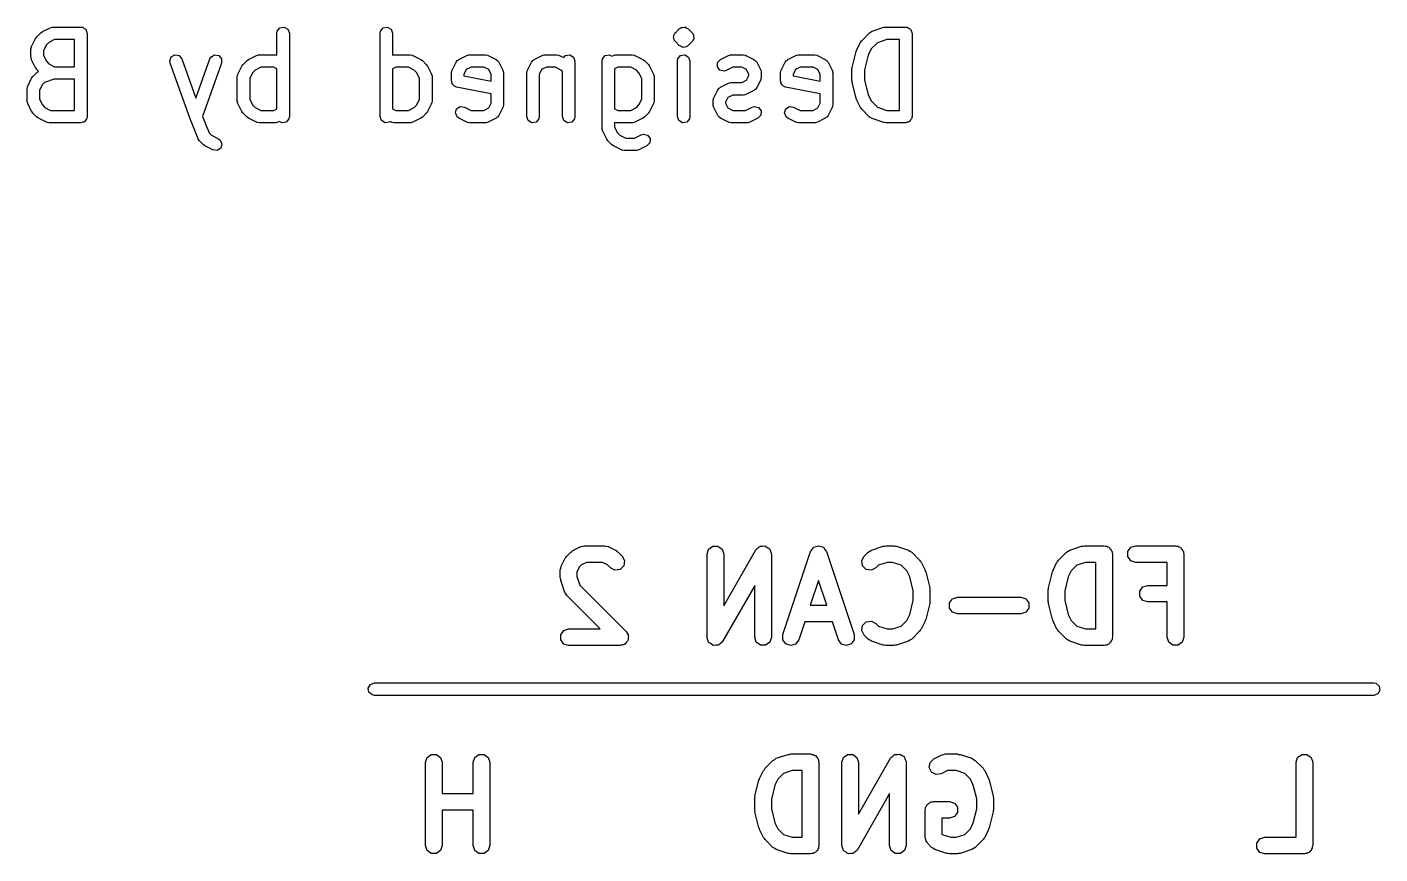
# Model space of a CAD drawing. Extents: x 101 to 188.5, y -136.8 to -56.
# Drawn here: x 145.83 to 162.07, y -135.23 to -125.3 of the extents above; entities that cross this region are included whole.
import ezdxf

# ---------------------------------------------------------------- set-up
doc = ezdxf.new("R2010")
doc.units = 0
doc.layers.add('BLACK', color=7, linetype='CONTINUOUS')

msp = doc.modelspace()

# ---------------------------------------------------------------- linework, layer by layer
at = {"layer": 'BLACK', "linetype": 'CONTINUOUS'}
for p, q in [((145.947, -125.42), (145.995, -125.372)), ((145.995, -125.372), (146.013, -125.359)), ((146.013, -125.359), (146.014, -125.358)), ((146.014, -125.358), (146.109, -125.311)), ((146.109, -125.311), (146.134, -125.303)), ((146.134, -125.303), (146.139, -125.304)), ((146.139, -125.304), (146.143, -125.303)), ((146.143, -125.303), (146.476, -125.303)), ((146.476, -125.303), (146.486, -125.304)), ((146.486, -125.304), (146.489, -125.304)), ((146.489, -125.304), (146.492, -125.305)), ((146.492, -125.305), (146.502, -125.307)), ((146.502, -125.307), (146.517, -125.32)), ((146.517, -125.32), (146.534, -125.329)), ((146.534, -125.329), (146.536, -125.336)), ((146.536, -125.336), (146.541, -125.34)), ((146.541, -125.34), (146.545, -125.359)), ((146.545, -125.359), (146.551, -125.378)), ((146.551, -125.378), (146.551, -126.378)), ((148.83, -125.378), (148.834, -125.352)), ((148.83, -125.64), (148.83, -125.378)), ((148.834, -125.352), (148.867, -125.313)), ((148.867, -125.313), (148.918, -125.304)), ((148.918, -125.304), (148.962, -125.329)), ((148.962, -125.329), (148.98, -125.378)), ((148.98, -125.378), (148.98, -126.378)), ((150.068, -125.378), (150.072, -125.352)), ((150.068, -126.378), (150.068, -125.378)), ((150.072, -125.352), (150.105, -125.313)), ((150.105, -125.313), (150.156, -125.304)), ((150.156, -125.304), (150.2, -125.329)), ((150.2, -125.329), (150.218, -125.378)), ((150.218, -125.378), (150.218, -125.64)), ((153.594, -125.406), (153.605, -125.39)), ((153.605, -125.39), (153.614, -125.372)), ((153.614, -125.372), (153.661, -125.325)), ((153.661, -125.325), (153.669, -125.319)), ((153.669, -125.319), (153.671, -125.316)), ((153.671, -125.316), (153.674, -125.315)), ((153.674, -125.315), (153.675, -125.315)), ((153.675, -125.315), (153.677, -125.313)), ((153.677, -125.313), (153.679, -125.312)), ((153.679, -125.312), (153.683, -125.31)), ((153.683, -125.31), (153.702, -125.308)), ((153.702, -125.308), (153.721, -125.303)), ((153.721, -125.303), (153.724, -125.304)), ((153.724, -125.304), (153.727, -125.304)), ((153.727, -125.304), (153.73, -125.305)), ((153.73, -125.305), (153.734, -125.305)), ((153.734, -125.305), (153.75, -125.316)), ((153.75, -125.316), (153.767, -125.325)), ((153.767, -125.325), (153.815, -125.372)), ((153.815, -125.372), (153.821, -125.38)), ((153.821, -125.38), (153.823, -125.382)), ((153.823, -125.382), (153.824, -125.385)), ((153.824, -125.385), (153.83, -125.394)), ((153.83, -125.394), (153.832, -125.413)), ((155.852, -125.467), (155.947, -125.372)), ((155.947, -125.372), (155.968, -125.357)), ((155.968, -125.357), (155.973, -125.357)), ((155.973, -125.357), (155.976, -125.354)), ((155.976, -125.354), (156.119, -125.306)), ((156.119, -125.306), (156.141, -125.303)), ((156.141, -125.303), (156.143, -125.303)), ((156.143, -125.303), (156.381, -125.303)), ((156.381, -125.303), (156.391, -125.304)), ((156.391, -125.304), (156.394, -125.304)), ((156.394, -125.304), (156.397, -125.305)), ((156.397, -125.305), (156.407, -125.307)), ((156.407, -125.307), (156.422, -125.32)), ((156.422, -125.32), (156.438, -125.329)), ((156.438, -125.329), (156.441, -125.336)), ((156.441, -125.336), (156.446, -125.34)), ((156.446, -125.34), (156.449, -125.359)), ((156.449, -125.359), (156.456, -125.378)), ((156.456, -125.378), (156.456, -126.378)), ((145.877, -125.568), (145.882, -125.542)), ((145.882, -125.542), (145.885, -125.539)), ((145.885, -125.535), (145.933, -125.439)), ((145.885, -125.539), (145.885, -125.535)), ((145.933, -125.439), (145.946, -125.421)), ((145.946, -125.421), (145.947, -125.42)), ((146.062, -125.517), (146.027, -125.586)), ((146.092, -125.487), (146.062, -125.517)), ((146.161, -125.453), (146.092, -125.487)), ((146.401, -125.453), (146.161, -125.453)), ((146.401, -125.779), (146.401, -125.453)), ((153.592, -125.419), (153.595, -125.413)), ((153.597, -125.438), (153.592, -125.419)), ((153.595, -125.413), (153.594, -125.406)), ((153.599, -125.457), (153.597, -125.438)), ((153.604, -125.465), (153.599, -125.457)), ((153.605, -125.468), (153.604, -125.465)), ((153.608, -125.47), (153.605, -125.468)), ((153.614, -125.478), (153.608, -125.47)), ((153.661, -125.526), (153.614, -125.478)), ((153.679, -125.534), (153.661, -125.526)), ((153.695, -125.545), (153.679, -125.534)), ((153.698, -125.545), (153.695, -125.545)), ((153.701, -125.547), (153.698, -125.545)), ((153.705, -125.546), (153.701, -125.547)), ((153.708, -125.548), (153.705, -125.546)), ((153.727, -125.543), (153.708, -125.548)), ((153.746, -125.541), (153.727, -125.543)), ((153.75, -125.538), (153.746, -125.541)), ((153.752, -125.538), (153.75, -125.538)), ((153.754, -125.535), (153.752, -125.538)), ((153.757, -125.534), (153.754, -125.535)), ((153.754, -125.535), (153.754, -125.535)), ((153.759, -125.532), (153.757, -125.534)), ((153.767, -125.526), (153.759, -125.532)), ((153.815, -125.478), (153.767, -125.526)), ((153.823, -125.461), (153.815, -125.478)), ((153.834, -125.445), (153.823, -125.461)), ((153.832, -125.413), (153.837, -125.432)), ((153.837, -125.432), (153.834, -125.438)), ((153.834, -125.438), (153.834, -125.445)), ((155.79, -125.582), (155.838, -125.487)), ((155.838, -125.487), (155.851, -125.469)), ((155.851, -125.469), (155.852, -125.467)), ((155.966, -125.565), (155.928, -125.642)), ((156.041, -125.491), (155.966, -125.565)), ((156.155, -125.453), (156.041, -125.491)), ((156.306, -125.453), (156.155, -125.453)), ((156.306, -126.303), (156.306, -125.453)), ((145.877, -125.663), (145.877, -125.568)), ((145.879, -125.668), (145.877, -125.663)), ((145.878, -125.672), (145.879, -125.668)), ((145.885, -125.697), (145.878, -125.672)), ((145.933, -125.792), (145.885, -125.697)), ((146.027, -125.586), (146.027, -125.646)), ((146.027, -125.646), (146.062, -125.714)), ((146.062, -125.714), (146.092, -125.745)), ((147.544, -125.71), (147.562, -125.662)), ((147.548, -125.736), (147.544, -125.71)), ((147.562, -125.662), (147.606, -125.637)), ((147.606, -125.637), (147.657, -125.646)), ((147.657, -125.646), (147.69, -125.686)), ((147.69, -125.686), (147.857, -126.155)), ((147.857, -126.155), (148.025, -125.686)), ((148.025, -125.686), (148.037, -125.663)), ((148.037, -125.663), (148.082, -125.637)), ((148.082, -125.637), (148.132, -125.646)), ((148.132, -125.646), (148.166, -125.685)), ((148.166, -125.685), (148.166, -125.736)), ((148.423, -125.753), (148.471, -125.706)), ((148.471, -125.706), (148.489, -125.693)), ((148.489, -125.693), (148.49, -125.691)), ((148.49, -125.691), (148.586, -125.644)), ((148.586, -125.644), (148.61, -125.636)), ((148.61, -125.636), (148.615, -125.637)), ((148.615, -125.637), (148.619, -125.636)), ((148.619, -125.636), (148.81, -125.636)), ((148.81, -125.636), (148.83, -125.64)), ((150.218, -125.64), (150.23, -125.636)), ((150.23, -125.636), (150.234, -125.637)), ((150.234, -125.637), (150.238, -125.636)), ((150.238, -125.636), (150.429, -125.636)), ((150.429, -125.636), (150.454, -125.64)), ((150.454, -125.64), (150.458, -125.643)), ((150.458, -125.643), (150.462, -125.644)), ((150.462, -125.644), (150.557, -125.691)), ((150.557, -125.691), (150.575, -125.705)), ((150.575, -125.705), (150.577, -125.706)), ((150.577, -125.706), (150.624, -125.753)), ((150.933, -125.82), (150.981, -125.725)), ((150.981, -125.725), (150.996, -125.704)), ((150.996, -125.704), (151.006, -125.7)), ((151.006, -125.7), (151.014, -125.691)), ((151.014, -125.691), (151.109, -125.644)), ((151.109, -125.644), (151.134, -125.636)), ((151.134, -125.636), (151.139, -125.637)), ((151.139, -125.637), (151.143, -125.636)), ((151.143, -125.636), (151.333, -125.636)), ((151.333, -125.636), (151.359, -125.64)), ((151.359, -125.64), (151.362, -125.643)), ((151.362, -125.643), (151.367, -125.644)), ((151.367, -125.644), (151.462, -125.691)), ((151.462, -125.691), (151.483, -125.707)), ((151.483, -125.707), (151.487, -125.717)), ((151.487, -125.717), (151.496, -125.725)), ((151.496, -125.725), (151.543, -125.82)), ((151.838, -125.82), (151.885, -125.725)), ((151.885, -125.725), (151.901, -125.704)), ((151.901, -125.704), (151.911, -125.7)), ((151.911, -125.7), (151.919, -125.691)), ((151.919, -125.691), (152.014, -125.644)), ((152.014, -125.644), (152.039, -125.636)), ((152.039, -125.636), (152.043, -125.637)), ((152.043, -125.637), (152.048, -125.636)), ((152.048, -125.636), (152.19, -125.636)), ((152.19, -125.636), (152.216, -125.64)), ((152.216, -125.64), (152.22, -125.643)), ((152.22, -125.643), (152.224, -125.644)), ((152.224, -125.644), (152.276, -125.67)), ((152.276, -125.67), (152.296, -125.646)), ((152.296, -125.646), (152.346, -125.637)), ((152.346, -125.637), (152.391, -125.663)), ((152.391, -125.663), (152.408, -125.711)), ((152.408, -125.711), (152.408, -126.378)), ((152.735, -125.711), (152.739, -125.685)), ((152.735, -126.52), (152.735, -125.711)), ((152.739, -125.685), (152.772, -125.646)), ((152.772, -125.646), (152.823, -125.637)), ((152.823, -125.637), (152.851, -125.654)), ((152.851, -125.654), (152.871, -125.644)), ((152.871, -125.644), (152.896, -125.636)), ((152.896, -125.636), (152.901, -125.637)), ((152.901, -125.637), (152.905, -125.636)), ((152.905, -125.636), (153.095, -125.636)), ((153.095, -125.636), (153.121, -125.64)), ((153.121, -125.64), (153.124, -125.643)), ((153.124, -125.643), (153.129, -125.644)), ((153.129, -125.644), (153.224, -125.691)), ((153.224, -125.691), (153.242, -125.705)), ((153.242, -125.705), (153.244, -125.706)), ((153.244, -125.706), (153.291, -125.753)), ((153.639, -125.711), (153.644, -125.685)), ((153.639, -126.378), (153.639, -125.711)), ((153.644, -125.685), (153.677, -125.646)), ((153.677, -125.646), (153.727, -125.637)), ((153.727, -125.637), (153.772, -125.663)), ((153.772, -125.663), (153.789, -125.711)), ((153.789, -125.711), (153.789, -126.378)), ((154.122, -125.729), (154.157, -125.691)), ((154.157, -125.691), (154.252, -125.644)), ((154.252, -125.644), (154.277, -125.636)), ((154.277, -125.636), (154.281, -125.637)), ((154.281, -125.637), (154.286, -125.636)), ((154.286, -125.636), (154.429, -125.636)), ((154.429, -125.636), (154.454, -125.64)), ((154.454, -125.64), (154.458, -125.643)), ((154.458, -125.643), (154.462, -125.644)), ((154.462, -125.644), (154.557, -125.691)), ((154.557, -125.691), (154.578, -125.707)), ((154.578, -125.707), (154.583, -125.717)), ((154.583, -125.717), (154.591, -125.725)), ((154.591, -125.725), (154.639, -125.82)), ((154.885, -125.82), (154.933, -125.725)), ((154.933, -125.725), (154.948, -125.704)), ((154.948, -125.704), (154.959, -125.7)), ((154.959, -125.7), (154.966, -125.691)), ((154.966, -125.691), (155.062, -125.644)), ((155.062, -125.644), (155.087, -125.636)), ((155.087, -125.636), (155.091, -125.637)), ((155.091, -125.637), (155.095, -125.636)), ((155.095, -125.636), (155.286, -125.636)), ((155.286, -125.636), (155.311, -125.64)), ((155.311, -125.64), (155.315, -125.643)), ((155.315, -125.643), (155.319, -125.644)), ((155.319, -125.644), (155.414, -125.691)), ((155.414, -125.691), (155.435, -125.707)), ((155.435, -125.707), (155.44, -125.717)), ((155.44, -125.717), (155.448, -125.725)), ((155.448, -125.725), (155.496, -125.82)), ((155.737, -125.788), (155.784, -125.598)), ((155.784, -125.598), (155.79, -125.586)), ((155.79, -125.586), (155.79, -125.582)), ((155.928, -125.642), (155.885, -125.815)), ((145.899, -125.896), (145.947, -125.848)), ((145.934, -125.793), (145.933, -125.792)), ((145.947, -125.812), (145.934, -125.793)), ((145.969, -125.833), (145.947, -125.812)), ((145.947, -125.848), (145.968, -125.833)), ((145.968, -125.833), (145.969, -125.833)), ((146.092, -125.745), (146.161, -125.779)), ((146.161, -125.779), (146.401, -125.779)), ((147.787, -126.403), (147.548, -125.736)), ((148.166, -125.736), (147.937, -126.376)), ((148.354, -125.901), (148.358, -125.876)), ((148.358, -125.876), (148.361, -125.872)), ((148.361, -125.868), (148.409, -125.773)), ((148.361, -125.872), (148.361, -125.868)), ((148.409, -125.773), (148.422, -125.755)), ((148.422, -125.755), (148.423, -125.753)), ((148.538, -125.851), (148.504, -125.919)), ((148.568, -125.82), (148.538, -125.851)), ((148.637, -125.786), (148.568, -125.82)), ((148.792, -125.786), (148.637, -125.786)), ((148.83, -125.805), (148.792, -125.786)), ((148.83, -126.284), (148.83, -125.805)), ((150.256, -125.786), (150.218, -125.805)), ((150.218, -125.805), (150.218, -126.284)), ((150.411, -125.786), (150.256, -125.786)), ((150.479, -125.82), (150.411, -125.786)), ((150.51, -125.851), (150.479, -125.82)), ((150.544, -125.919), (150.51, -125.851)), ((150.624, -125.753), (150.637, -125.772)), ((150.637, -125.772), (150.639, -125.773)), ((150.639, -125.773), (150.686, -125.868)), ((150.686, -125.868), (150.694, -125.893)), ((150.925, -125.854), (150.93, -125.828)), ((150.925, -125.949), (150.925, -125.854)), ((150.93, -125.828), (150.932, -125.825)), ((150.932, -125.825), (150.933, -125.82)), ((151.104, -125.814), (151.075, -125.872)), ((151.075, -125.872), (151.075, -125.888)), ((151.075, -125.888), (151.401, -125.953)), ((151.161, -125.786), (151.104, -125.814)), ((151.316, -125.786), (151.161, -125.786)), ((151.373, -125.814), (151.316, -125.786)), ((151.401, -125.872), (151.373, -125.814)), ((151.401, -125.953), (151.401, -125.872)), ((151.543, -125.82), (151.551, -125.845)), ((151.551, -125.845), (151.55, -125.85)), ((151.55, -125.85), (151.551, -125.854)), ((151.551, -125.854), (151.551, -126.235)), ((151.83, -125.854), (151.834, -125.828)), ((151.83, -126.378), (151.83, -125.854)), ((151.834, -125.828), (151.837, -125.825)), ((151.837, -125.825), (151.838, -125.82)), ((152.008, -125.814), (151.98, -125.872)), ((151.98, -125.872), (151.98, -126.378)), ((152.065, -125.786), (152.008, -125.814)), ((152.173, -125.786), (152.065, -125.786)), ((152.241, -125.82), (152.173, -125.786)), ((152.258, -125.837), (152.241, -125.82)), ((152.258, -126.378), (152.258, -125.837)), ((152.922, -125.786), (152.885, -125.805)), ((152.885, -125.805), (152.885, -126.284)), ((153.078, -125.786), (152.922, -125.786)), ((153.146, -125.82), (153.078, -125.786)), ((153.176, -125.851), (153.146, -125.82)), ((153.211, -125.919), (153.176, -125.851)), ((153.291, -125.753), (153.304, -125.772)), ((153.304, -125.772), (153.305, -125.773)), ((153.305, -125.773), (153.353, -125.868)), ((153.353, -125.868), (153.36, -125.893)), ((154.119, -125.78), (154.122, -125.729)), ((154.149, -125.821), (154.119, -125.78)), ((154.199, -125.833), (154.149, -125.821)), ((154.224, -125.826), (154.199, -125.833)), ((154.303, -125.786), (154.224, -125.826)), ((154.411, -125.786), (154.303, -125.786)), ((154.468, -125.814), (154.411, -125.786)), ((154.496, -125.872), (154.468, -125.814)), ((154.468, -125.941), (154.496, -125.884)), ((154.496, -125.884), (154.496, -125.872)), ((154.639, -125.82), (154.646, -125.845)), ((154.646, -125.845), (154.645, -125.85)), ((154.645, -125.85), (154.646, -125.854)), ((154.646, -125.854), (154.646, -125.901)), ((154.877, -125.854), (154.882, -125.828)), ((154.877, -125.949), (154.877, -125.854)), ((154.882, -125.828), (154.885, -125.825)), ((154.885, -125.825), (154.885, -125.82)), ((155.056, -125.814), (155.027, -125.872)), ((155.027, -125.872), (155.027, -125.888)), ((155.027, -125.888), (155.354, -125.953)), ((155.113, -125.786), (155.056, -125.814)), ((155.268, -125.786), (155.113, -125.786)), ((155.325, -125.814), (155.268, -125.786)), ((155.354, -125.872), (155.325, -125.814)), ((155.354, -125.953), (155.354, -125.872)), ((155.496, -125.82), (155.503, -125.845)), ((155.503, -125.845), (155.502, -125.85)), ((155.502, -125.85), (155.504, -125.854)), ((155.504, -125.854), (155.504, -126.235)), ((155.735, -125.806), (155.737, -125.791)), ((155.735, -125.949), (155.735, -125.806)), ((155.737, -125.791), (155.737, -125.788)), ((155.885, -125.815), (155.885, -125.94)), ((145.83, -126.044), (145.834, -126.019)), ((145.83, -126.187), (145.83, -126.044)), ((145.834, -126.019), (145.837, -126.015)), ((145.837, -126.015), (145.838, -126.011)), ((145.838, -126.011), (145.885, -125.916)), ((145.885, -125.916), (145.899, -125.897)), ((145.899, -125.897), (145.899, -125.896)), ((146.014, -125.993), (145.98, -126.062)), ((146.041, -125.967), (146.014, -125.993)), ((146.155, -125.929), (146.041, -125.967)), ((146.401, -125.929), (146.155, -125.929)), ((146.401, -126.303), (146.401, -125.929)), ((148.354, -126.187), (148.354, -125.901)), ((148.504, -125.919), (148.504, -126.169)), ((150.544, -126.169), (150.544, -125.919)), ((150.694, -125.893), (150.693, -125.897)), ((150.693, -125.897), (150.694, -125.901)), ((150.694, -125.901), (150.694, -126.187)), ((150.929, -125.961), (150.925, -125.949)), ((150.929, -125.973), (150.929, -125.961)), ((150.938, -125.984), (150.929, -125.973)), ((150.943, -125.997), (150.938, -125.984)), ((150.953, -126.003), (150.943, -125.997)), ((150.961, -126.013), (150.953, -126.003)), ((150.985, -126.023), (150.961, -126.013)), ((151.401, -126.106), (150.985, -126.023)), ((153.211, -126.169), (153.211, -125.919)), ((153.36, -125.893), (153.359, -125.897)), ((153.359, -125.897), (153.361, -125.901)), ((153.361, -125.901), (153.361, -126.187)), ((154.123, -126.058), (154.139, -126.037)), ((154.139, -126.037), (154.149, -126.033)), ((154.149, -126.033), (154.157, -126.025)), ((154.157, -126.025), (154.252, -125.977)), ((154.252, -125.977), (154.277, -125.97)), ((154.277, -125.97), (154.281, -125.971)), ((154.281, -125.971), (154.286, -125.969)), ((154.286, -125.969), (154.411, -125.969)), ((154.411, -125.969), (154.468, -125.941)), ((154.575, -126.051), (154.565, -126.056)), ((154.591, -126.03), (154.575, -126.051)), ((154.639, -125.935), (154.591, -126.03)), ((154.642, -125.927), (154.639, -125.931)), ((154.639, -125.931), (154.639, -125.935)), ((154.646, -125.901), (154.642, -125.927)), ((154.882, -125.961), (154.877, -125.949)), ((154.881, -125.973), (154.882, -125.961)), ((154.89, -125.984), (154.881, -125.973)), ((154.895, -125.997), (154.89, -125.984)), ((154.906, -126.003), (154.895, -125.997)), ((154.913, -126.013), (154.906, -126.003)), ((154.938, -126.023), (154.913, -126.013)), ((155.354, -126.106), (154.938, -126.023)), ((155.736, -125.952), (155.735, -125.949)), ((155.737, -125.967), (155.736, -125.952)), ((155.784, -126.158), (155.737, -125.967)), ((155.885, -125.94), (155.928, -126.113)), ((145.831, -126.191), (145.83, -126.187)), ((145.83, -126.196), (145.831, -126.191)), ((145.838, -126.221), (145.83, -126.196)), ((145.98, -126.062), (145.98, -126.169)), ((145.98, -126.169), (146.014, -126.238)), ((148.355, -126.191), (148.354, -126.187)), ((148.354, -126.196), (148.355, -126.191)), ((148.361, -126.221), (148.354, -126.196)), ((148.504, -126.169), (148.538, -126.238)), ((150.51, -126.238), (150.544, -126.169)), ((150.69, -126.213), (150.687, -126.216)), ((150.694, -126.187), (150.69, -126.213)), ((151.401, -126.217), (151.401, -126.106)), ((153.176, -126.238), (153.211, -126.169)), ((153.356, -126.213), (153.353, -126.216)), ((153.361, -126.187), (153.356, -126.213)), ((154.068, -126.187), (154.072, -126.161)), ((154.068, -126.235), (154.068, -126.187)), ((154.072, -126.161), (154.075, -126.158)), ((154.075, -126.158), (154.076, -126.154)), ((154.076, -126.154), (154.123, -126.058)), ((154.246, -126.148), (154.218, -126.205)), ((154.218, -126.205), (154.218, -126.217)), ((154.303, -126.119), (154.246, -126.148)), ((154.429, -126.119), (154.303, -126.119)), ((154.433, -126.118), (154.429, -126.119)), ((154.437, -126.119), (154.433, -126.118)), ((154.462, -126.111), (154.437, -126.119)), ((154.557, -126.064), (154.462, -126.111)), ((154.565, -126.056), (154.557, -126.064)), ((155.354, -126.217), (155.354, -126.106)), ((155.786, -126.161), (155.784, -126.158)), ((155.79, -126.173), (155.786, -126.161)), ((155.838, -126.268), (155.79, -126.173)), ((155.928, -126.113), (155.966, -126.19)), ((155.966, -126.19), (156.041, -126.264)), ((145.885, -126.316), (145.838, -126.221)), ((145.886, -126.317), (145.885, -126.316)), ((145.899, -126.335), (145.886, -126.317)), ((145.947, -126.383), (145.899, -126.335)), ((146.014, -126.238), (146.044, -126.268)), ((146.044, -126.268), (146.113, -126.303)), ((146.113, -126.303), (146.401, -126.303)), ((146.551, -126.378), (146.549, -126.387)), ((147.937, -126.376), (148.016, -126.574)), ((148.409, -126.316), (148.361, -126.221)), ((148.41, -126.317), (148.409, -126.316)), ((148.423, -126.335), (148.41, -126.317)), ((148.471, -126.383), (148.423, -126.335)), ((148.538, -126.238), (148.568, -126.268)), ((148.568, -126.268), (148.637, -126.303)), ((148.637, -126.303), (148.792, -126.303)), ((148.792, -126.303), (148.83, -126.284)), ((148.98, -126.378), (148.975, -126.403)), ((150.085, -126.426), (150.068, -126.378)), ((150.218, -126.284), (150.256, -126.303)), ((150.256, -126.303), (150.411, -126.303)), ((150.411, -126.303), (150.479, -126.268)), ((150.479, -126.268), (150.51, -126.238)), ((150.624, -126.335), (150.577, -126.383)), ((150.625, -126.334), (150.624, -126.335)), ((150.639, -126.316), (150.625, -126.334)), ((150.686, -126.221), (150.639, -126.316)), ((150.687, -126.216), (150.686, -126.221)), ((150.973, -126.334), (150.987, -126.285)), ((150.993, -126.382), (150.973, -126.334)), ((150.987, -126.285), (151.03, -126.257)), ((151.03, -126.257), (151.081, -126.263)), ((151.081, -126.263), (151.161, -126.303)), ((151.161, -126.303), (151.316, -126.303)), ((151.316, -126.303), (151.373, -126.274)), ((151.373, -126.274), (151.401, -126.217)), ((151.496, -126.364), (151.48, -126.384)), ((151.543, -126.268), (151.496, -126.364)), ((151.544, -126.264), (151.543, -126.268)), ((151.547, -126.26), (151.544, -126.264)), ((151.551, -126.235), (151.547, -126.26)), ((151.847, -126.426), (151.83, -126.378)), ((151.98, -126.378), (151.975, -126.403)), ((152.276, -126.426), (152.258, -126.378)), ((152.408, -126.378), (152.404, -126.403)), ((152.885, -126.284), (152.922, -126.303)), ((152.922, -126.303), (153.078, -126.303)), ((153.078, -126.303), (153.146, -126.268)), ((153.146, -126.268), (153.176, -126.238)), ((153.291, -126.335), (153.244, -126.383)), ((153.292, -126.334), (153.291, -126.335)), ((153.305, -126.316), (153.292, -126.334)), ((153.353, -126.221), (153.305, -126.316)), ((153.353, -126.216), (153.353, -126.221)), ((153.657, -126.426), (153.639, -126.378)), ((153.789, -126.378), (153.785, -126.403)), ((154.069, -126.239), (154.068, -126.235)), ((154.068, -126.243), (154.069, -126.239)), ((154.076, -126.268), (154.068, -126.243)), ((154.123, -126.364), (154.076, -126.268)), ((154.132, -126.371), (154.123, -126.364)), ((154.136, -126.382), (154.132, -126.371)), ((154.218, -126.217), (154.246, -126.274)), ((154.246, -126.274), (154.303, -126.303)), ((154.303, -126.303), (154.458, -126.303)), ((154.458, -126.303), (154.538, -126.263)), ((154.538, -126.263), (154.563, -126.255)), ((154.563, -126.255), (154.613, -126.267)), ((154.64, -126.36), (154.605, -126.397)), ((154.613, -126.267), (154.643, -126.309)), ((154.643, -126.309), (154.64, -126.36)), ((154.925, -126.334), (154.94, -126.285)), ((154.946, -126.382), (154.925, -126.334)), ((154.94, -126.285), (154.983, -126.257)), ((154.983, -126.257), (155.034, -126.263)), ((155.034, -126.263), (155.113, -126.303)), ((155.113, -126.303), (155.268, -126.303)), ((155.268, -126.303), (155.325, -126.274)), ((155.325, -126.274), (155.354, -126.217)), ((155.448, -126.364), (155.433, -126.384)), ((155.496, -126.268), (155.448, -126.364)), ((155.499, -126.26), (155.496, -126.264)), ((155.496, -126.264), (155.496, -126.268)), ((155.504, -126.235), (155.499, -126.26)), ((155.839, -126.269), (155.838, -126.268)), ((155.852, -126.288), (155.839, -126.269)), ((155.947, -126.383), (155.852, -126.288)), ((156.041, -126.264), (156.155, -126.303)), ((156.155, -126.303), (156.306, -126.303)), ((156.456, -126.378), (156.454, -126.387)), ((145.948, -126.384), (145.947, -126.383)), ((145.966, -126.397), (145.948, -126.384)), ((146.062, -126.445), (145.966, -126.397)), ((146.066, -126.445), (146.062, -126.445)), ((146.07, -126.448), (146.066, -126.445)), ((146.095, -126.453), (146.07, -126.448)), ((146.476, -126.453), (146.095, -126.453)), ((146.494, -126.446), (146.476, -126.453)), ((146.514, -126.443), (146.494, -126.446)), ((146.518, -126.437), (146.514, -126.443)), ((146.524, -126.435), (146.518, -126.437)), ((146.534, -126.418), (146.524, -126.435)), ((146.547, -126.403), (146.534, -126.418)), ((146.548, -126.394), (146.547, -126.403)), ((146.55, -126.391), (146.548, -126.394)), ((146.549, -126.387), (146.55, -126.391)), ((147.787, -126.404), (147.787, -126.403)), ((147.787, -126.403), (147.787, -126.403)), ((147.788, -126.405), (147.787, -126.404)), ((147.787, -126.404), (147.787, -126.404)), ((147.883, -126.644), (147.788, -126.405)), ((148.472, -126.384), (148.471, -126.383)), ((148.49, -126.397), (148.472, -126.384)), ((148.586, -126.445), (148.49, -126.397)), ((148.59, -126.445), (148.586, -126.445)), ((148.593, -126.448), (148.59, -126.445)), ((148.619, -126.453), (148.593, -126.448)), ((148.81, -126.453), (148.619, -126.453)), ((148.814, -126.451), (148.81, -126.453)), ((148.818, -126.452), (148.814, -126.451)), ((148.843, -126.445), (148.818, -126.452)), ((148.863, -126.435), (148.843, -126.445)), ((148.892, -126.451), (148.863, -126.435)), ((148.942, -126.443), (148.892, -126.451)), ((148.975, -126.403), (148.942, -126.443)), ((150.13, -126.451), (150.085, -126.426)), ((150.18, -126.443), (150.13, -126.451)), ((150.186, -126.436), (150.18, -126.443)), ((150.205, -126.445), (150.186, -126.436)), ((150.209, -126.445), (150.205, -126.445)), ((150.212, -126.448), (150.209, -126.445)), ((150.238, -126.453), (150.212, -126.448)), ((150.429, -126.453), (150.238, -126.453)), ((150.433, -126.451), (150.429, -126.453)), ((150.437, -126.452), (150.433, -126.451)), ((150.462, -126.445), (150.437, -126.452)), ((150.557, -126.397), (150.462, -126.445)), ((150.558, -126.396), (150.557, -126.397)), ((150.577, -126.383), (150.558, -126.396)), ((151.014, -126.397), (150.993, -126.382)), ((151.109, -126.445), (151.014, -126.397)), ((151.114, -126.445), (151.109, -126.445)), ((151.117, -126.448), (151.114, -126.445)), ((151.143, -126.453), (151.117, -126.448)), ((151.333, -126.453), (151.143, -126.453)), ((151.338, -126.451), (151.333, -126.453)), ((151.342, -126.452), (151.338, -126.451)), ((151.367, -126.445), (151.342, -126.452)), ((151.462, -126.397), (151.367, -126.445)), ((151.47, -126.389), (151.462, -126.397)), ((151.48, -126.384), (151.47, -126.389)), ((151.892, -126.451), (151.847, -126.426)), ((151.942, -126.443), (151.892, -126.451)), ((151.975, -126.403), (151.942, -126.443)), ((152.32, -126.451), (152.276, -126.426)), ((152.371, -126.443), (152.32, -126.451)), ((152.404, -126.403), (152.371, -126.443)), ((152.736, -126.525), (152.735, -126.52)), ((152.735, -126.529), (152.736, -126.525)), ((152.742, -126.554), (152.735, -126.529)), ((152.905, -126.453), (152.885, -126.449)), ((152.885, -126.449), (152.885, -126.503)), ((152.885, -126.503), (152.919, -126.571)), ((153.095, -126.453), (152.905, -126.453)), ((153.099, -126.451), (153.095, -126.453)), ((153.104, -126.452), (153.099, -126.451)), ((153.129, -126.445), (153.104, -126.452)), ((153.224, -126.397), (153.129, -126.445)), ((153.225, -126.396), (153.224, -126.397)), ((153.244, -126.383), (153.225, -126.396)), ((153.701, -126.451), (153.657, -126.426)), ((153.752, -126.443), (153.701, -126.451)), ((153.785, -126.403), (153.752, -126.443)), ((154.157, -126.397), (154.136, -126.382)), ((154.252, -126.445), (154.157, -126.397)), ((154.257, -126.445), (154.252, -126.445)), ((154.26, -126.448), (154.257, -126.445)), ((154.286, -126.453), (154.26, -126.448)), ((154.476, -126.453), (154.286, -126.453)), ((154.48, -126.451), (154.476, -126.453)), ((154.485, -126.452), (154.48, -126.451)), ((154.51, -126.445), (154.485, -126.452)), ((154.605, -126.397), (154.51, -126.445)), ((154.966, -126.397), (154.946, -126.382)), ((155.062, -126.445), (154.966, -126.397)), ((155.066, -126.445), (155.062, -126.445)), ((155.07, -126.448), (155.066, -126.445)), ((155.095, -126.453), (155.07, -126.448)), ((155.286, -126.453), (155.095, -126.453)), ((155.29, -126.451), (155.286, -126.453)), ((155.294, -126.452), (155.29, -126.451)), ((155.319, -126.445), (155.294, -126.452)), ((155.414, -126.397), (155.319, -126.445)), ((155.422, -126.389), (155.414, -126.397)), ((155.433, -126.384), (155.422, -126.389)), ((155.951, -126.385), (155.947, -126.383)), ((155.953, -126.389), (155.951, -126.385)), ((155.976, -126.401), (155.953, -126.389)), ((156.119, -126.449), (155.976, -126.401)), ((156.121, -126.449), (156.119, -126.449)), ((156.143, -126.453), (156.121, -126.449)), ((156.381, -126.453), (156.143, -126.453)), ((156.399, -126.446), (156.381, -126.453)), ((156.418, -126.443), (156.399, -126.446)), ((156.423, -126.437), (156.418, -126.443)), ((156.429, -126.435), (156.423, -126.437)), ((156.439, -126.418), (156.429, -126.435)), ((156.451, -126.403), (156.439, -126.418)), ((156.453, -126.394), (156.451, -126.403)), ((156.455, -126.391), (156.453, -126.394)), ((156.454, -126.387), (156.455, -126.391)), ((147.884, -126.645), (147.883, -126.644)), ((147.884, -126.647), (147.884, -126.645)), ((147.899, -126.669), (147.884, -126.647)), ((147.947, -126.716), (147.899, -126.669)), ((148.016, -126.574), (148.044, -126.602)), ((148.044, -126.602), (148.129, -126.644)), ((148.129, -126.644), (148.15, -126.659)), ((148.15, -126.659), (148.17, -126.706)), ((152.79, -126.649), (152.742, -126.554)), ((152.791, -126.65), (152.79, -126.649)), ((152.804, -126.669), (152.791, -126.65)), ((152.852, -126.716), (152.804, -126.669)), ((152.919, -126.571), (152.949, -126.602)), ((152.949, -126.602), (153.018, -126.636)), ((153.018, -126.636), (153.125, -126.636)), ((153.125, -126.636), (153.205, -126.596)), ((153.205, -126.596), (153.23, -126.589)), ((153.23, -126.589), (153.279, -126.601)), ((153.307, -126.693), (153.272, -126.73)), ((153.279, -126.601), (153.31, -126.642)), ((153.31, -126.642), (153.307, -126.693)), ((147.948, -126.717), (147.947, -126.716)), ((147.966, -126.73), (147.948, -126.717)), ((148.062, -126.778), (147.966, -126.73)), ((148.113, -126.784), (148.062, -126.778)), ((148.155, -126.756), (148.113, -126.784)), ((148.17, -126.706), (148.155, -126.756)), ((152.853, -126.717), (152.852, -126.716)), ((152.871, -126.73), (152.853, -126.717)), ((152.966, -126.778), (152.871, -126.73)), ((152.971, -126.779), (152.966, -126.778)), ((152.974, -126.781), (152.971, -126.779)), ((153, -126.786), (152.974, -126.781)), ((153.143, -126.786), (153, -126.786)), ((153.147, -126.784), (153.143, -126.786)), ((153.151, -126.785), (153.147, -126.784)), ((153.176, -126.778), (153.151, -126.785)), ((153.272, -126.73), (153.176, -126.778)), ((152.384, -131.586), (152.479, -131.538)), ((152.479, -131.538), (152.502, -131.535)), ((152.502, -131.535), (152.524, -131.528)), ((152.524, -131.528), (152.762, -131.528)), ((152.762, -131.528), (152.784, -131.535)), ((152.784, -131.535), (152.807, -131.538)), ((152.807, -131.538), (152.902, -131.586)), ((153.995, -131.628), (154.014, -131.569)), ((154.014, -131.569), (154.064, -131.533)), ((154.064, -131.533), (154.126, -131.533)), ((154.126, -131.533), (154.176, -131.569)), ((154.176, -131.569), (154.195, -131.628)), ((154.58, -131.578), (154.584, -131.574)), ((154.584, -131.574), (154.586, -131.569)), ((154.586, -131.569), (154.607, -131.554)), ((154.607, -131.554), (154.626, -131.536)), ((154.626, -131.536), (154.631, -131.536)), ((154.631, -131.536), (154.636, -131.533)), ((154.636, -131.533), (154.661, -131.533)), ((154.661, -131.533), (154.687, -131.53)), ((154.687, -131.53), (154.692, -131.533)), ((154.692, -131.533), (154.698, -131.533)), ((154.698, -131.533), (154.718, -131.548)), ((154.718, -131.548), (154.741, -131.56)), ((154.741, -131.56), (154.743, -131.566)), ((154.743, -131.566), (154.748, -131.569)), ((154.748, -131.569), (154.756, -131.593)), ((155.238, -131.596), (155.256, -131.572)), ((155.256, -131.572), (155.274, -131.547)), ((155.274, -131.547), (155.275, -131.547)), ((155.275, -131.546), (155.304, -131.537)), ((155.275, -131.547), (155.275, -131.546)), ((155.304, -131.537), (155.333, -131.528)), ((155.333, -131.528), (155.334, -131.528)), ((155.333, -131.528), (155.333, -131.528)), ((155.334, -131.528), (155.363, -131.537)), ((155.363, -131.537), (155.391, -131.546)), ((155.391, -131.546), (155.392, -131.547)), ((155.392, -131.547), (155.393, -131.547)), ((155.393, -131.547), (155.41, -131.572)), ((155.41, -131.572), (155.428, -131.596)), ((155.968, -131.58), (156.111, -131.533)), ((156.111, -131.533), (156.127, -131.533)), ((156.127, -131.533), (156.143, -131.528)), ((156.143, -131.528), (156.238, -131.528)), ((156.238, -131.528), (156.254, -131.533)), ((156.254, -131.533), (156.27, -131.533)), ((156.27, -131.533), (156.413, -131.58)), ((158.349, -131.58), (158.492, -131.533)), ((158.492, -131.533), (158.508, -131.533)), ((158.508, -131.533), (158.524, -131.528)), ((158.524, -131.528), (158.762, -131.528)), ((158.762, -131.528), (158.777, -131.533)), ((158.777, -131.533), (158.793, -131.533)), ((158.793, -131.533), (158.806, -131.542)), ((158.806, -131.542), (158.821, -131.547)), ((158.821, -131.547), (158.83, -131.56)), ((158.83, -131.56), (158.843, -131.569)), ((158.843, -131.569), (158.848, -131.584)), ((159.048, -131.597), (159.084, -131.547)), ((159.084, -131.547), (159.143, -131.528)), ((159.143, -131.528), (159.619, -131.528)), ((159.619, -131.528), (159.634, -131.533)), ((159.634, -131.533), (159.65, -131.533)), ((159.65, -131.533), (159.663, -131.542)), ((159.663, -131.542), (159.678, -131.547)), ((159.678, -131.547), (159.687, -131.56)), ((159.687, -131.56), (159.7, -131.569)), ((159.7, -131.569), (159.705, -131.584)), ((152.244, -131.773), (152.292, -131.678)), ((152.292, -131.678), (152.303, -131.667)), ((152.303, -131.667), (152.31, -131.652)), ((152.31, -131.652), (152.358, -131.605)), ((152.358, -131.605), (152.372, -131.597)), ((152.372, -131.597), (152.384, -131.586)), ((152.547, -131.728), (152.488, -131.757)), ((152.738, -131.728), (152.547, -131.728)), ((152.798, -131.757), (152.738, -131.728)), ((152.902, -131.586), (152.913, -131.597)), ((152.913, -131.597), (152.928, -131.605)), ((152.928, -131.605), (152.975, -131.652)), ((152.975, -131.652), (153.004, -131.707)), ((153.004, -131.707), (152.994, -131.768)), ((153.995, -132.628), (153.995, -131.628)), ((154.195, -132.251), (154.58, -131.578)), ((154.195, -131.628), (154.195, -132.251)), ((154.756, -131.593), (154.766, -131.617)), ((154.766, -131.617), (154.765, -131.622)), ((154.765, -131.622), (154.767, -131.628)), ((154.767, -131.628), (154.767, -132.628)), ((154.905, -132.596), (155.238, -131.596)), ((155.428, -131.596), (155.762, -132.596)), ((155.854, -131.707), (155.882, -131.652)), ((155.863, -131.768), (155.854, -131.707)), ((155.882, -131.652), (155.929, -131.605)), ((155.929, -131.605), (155.95, -131.594)), ((155.95, -131.594), (155.968, -131.58)), ((156.159, -131.728), (156.054, -131.763)), ((156.222, -131.728), (156.159, -131.728)), ((156.327, -131.763), (156.222, -131.728)), ((156.413, -131.58), (156.431, -131.594)), ((156.431, -131.594), (156.452, -131.605)), ((156.452, -131.605), (156.547, -131.7)), ((156.547, -131.7), (156.554, -131.714)), ((156.554, -131.714), (156.566, -131.726)), ((156.566, -131.726), (156.613, -131.821)), ((158.149, -131.821), (158.196, -131.726)), ((158.196, -131.726), (158.208, -131.714)), ((158.208, -131.714), (158.215, -131.7)), ((158.215, -131.7), (158.31, -131.605)), ((158.31, -131.605), (158.331, -131.594)), ((158.331, -131.594), (158.349, -131.58)), ((158.54, -131.728), (158.435, -131.763)), ((158.662, -131.728), (158.54, -131.728)), ((158.662, -132.528), (158.662, -131.728)), ((158.848, -131.584), (158.857, -131.597)), ((158.857, -131.597), (158.857, -131.613)), ((158.857, -131.613), (158.862, -131.628)), ((158.862, -131.628), (158.862, -132.628)), ((159.048, -131.659), (159.048, -131.597)), ((159.084, -131.709), (159.048, -131.659)), ((159.143, -131.728), (159.084, -131.709)), ((159.519, -131.728), (159.143, -131.728)), ((159.519, -132.004), (159.519, -131.728)), ((159.705, -131.584), (159.714, -131.597)), ((159.714, -131.597), (159.714, -131.613)), ((159.714, -131.613), (159.719, -131.628)), ((159.719, -131.628), (159.719, -132.628)), ((152.233, -131.818), (152.24, -131.796)), ((152.233, -131.913), (152.233, -131.818)), ((152.24, -131.796), (152.244, -131.773)), ((152.463, -131.782), (152.433, -131.842)), ((152.433, -131.842), (152.433, -131.897)), ((152.433, -131.897), (152.468, -132.002)), ((152.488, -131.757), (152.463, -131.782)), ((152.834, -131.794), (152.798, -131.757)), ((152.889, -131.822), (152.834, -131.794)), ((152.95, -131.812), (152.889, -131.822)), ((152.994, -131.768), (152.95, -131.812)), ((155.907, -131.812), (155.863, -131.768)), ((155.968, -131.822), (155.907, -131.812)), ((156.023, -131.794), (155.968, -131.822)), ((156.054, -131.763), (156.023, -131.794)), ((156.394, -131.83), (156.327, -131.763)), ((156.429, -131.901), (156.394, -131.83)), ((156.471, -132.068), (156.429, -131.901)), ((156.613, -131.821), (156.615, -131.832)), ((156.615, -131.832), (156.621, -131.841)), ((156.621, -131.841), (156.668, -132.032)), ((158.093, -132.032), (158.141, -131.841)), ((158.141, -131.841), (158.147, -131.832)), ((158.147, -131.832), (158.149, -131.821)), ((158.332, -131.901), (158.29, -132.069)), ((158.368, -131.83), (158.332, -131.901)), ((158.435, -131.763), (158.368, -131.83)), ((152.238, -131.929), (152.233, -131.913)), ((152.238, -131.945), (152.238, -131.929)), ((152.286, -132.088), (152.238, -131.945)), ((152.468, -132.002), (153.023, -132.557)), ((154.567, -132.004), (154.182, -132.677)), ((154.567, -132.628), (154.567, -132.004)), ((155.333, -131.944), (155.234, -132.242)), ((155.433, -132.242), (155.333, -131.944)), ((156.668, -132.032), (156.668, -132.044)), ((156.668, -132.044), (156.671, -132.056)), ((156.671, -132.056), (156.671, -132.199)), ((158.09, -132.056), (158.094, -132.044)), ((158.09, -132.199), (158.09, -132.056)), ((158.094, -132.044), (158.093, -132.032)), ((159.191, -132.073), (159.227, -132.023)), ((159.227, -132.023), (159.286, -132.004)), ((159.286, -132.004), (159.519, -132.004)), ((152.3, -132.106), (152.286, -132.088)), ((152.31, -132.127), (152.3, -132.106)), ((152.711, -132.528), (152.31, -132.127)), ((156.429, -132.355), (156.471, -132.187)), ((156.471, -132.187), (156.471, -132.068)), ((156.668, -132.223), (156.621, -132.414)), ((156.671, -132.199), (156.668, -132.211)), ((156.668, -132.211), (156.668, -132.223)), ((156.905, -132.216), (156.941, -132.166)), ((156.905, -132.278), (156.905, -132.216)), ((156.941, -132.166), (157, -132.147)), ((157, -132.147), (157.762, -132.147)), ((157.762, -132.147), (157.821, -132.166)), ((157.821, -132.166), (157.857, -132.216)), ((157.857, -132.216), (157.857, -132.278)), ((158.094, -132.211), (158.09, -132.199)), ((158.093, -132.223), (158.094, -132.211)), ((158.141, -132.414), (158.093, -132.223)), ((158.29, -132.069), (158.29, -132.187)), ((158.29, -132.187), (158.332, -132.355)), ((159.191, -132.135), (159.191, -132.073)), ((159.227, -132.185), (159.191, -132.135)), ((159.286, -132.204), (159.227, -132.185)), ((159.519, -132.204), (159.286, -132.204)), ((159.519, -132.628), (159.519, -132.204)), ((155.234, -132.242), (155.433, -132.242)), ((156.394, -132.426), (156.429, -132.355)), ((156.941, -132.328), (156.905, -132.278)), ((157, -132.347), (156.941, -132.328)), ((157.762, -132.347), (157, -132.347)), ((157.821, -132.328), (157.762, -132.347)), ((157.857, -132.278), (157.821, -132.328)), ((158.332, -132.355), (158.368, -132.426)), ((152.238, -132.597), (152.275, -132.547)), ((152.275, -132.547), (152.333, -132.528)), ((152.333, -132.528), (152.711, -132.528)), ((155.167, -132.442), (155.095, -132.659)), ((155.499, -132.442), (155.167, -132.442)), ((155.572, -132.659), (155.499, -132.442)), ((155.854, -132.548), (155.863, -132.487)), ((155.882, -132.603), (155.854, -132.548)), ((155.863, -132.487), (155.907, -132.443)), ((155.907, -132.443), (155.968, -132.434)), ((155.968, -132.434), (156.023, -132.462)), ((156.023, -132.462), (156.054, -132.493)), ((156.054, -132.493), (156.159, -132.528)), ((156.159, -132.528), (156.222, -132.528)), ((156.222, -132.528), (156.327, -132.493)), ((156.327, -132.493), (156.394, -132.426)), ((156.554, -132.541), (156.547, -132.555)), ((156.566, -132.529), (156.554, -132.541)), ((156.613, -132.434), (156.566, -132.529)), ((156.615, -132.423), (156.613, -132.434)), ((156.621, -132.414), (156.615, -132.423)), ((158.147, -132.423), (158.141, -132.414)), ((158.149, -132.434), (158.147, -132.423)), ((158.196, -132.529), (158.149, -132.434)), ((158.208, -132.541), (158.196, -132.529)), ((158.215, -132.555), (158.208, -132.541)), ((158.368, -132.426), (158.435, -132.493)), ((158.435, -132.493), (158.54, -132.528)), ((158.54, -132.528), (158.662, -132.528)), ((152.238, -132.659), (152.238, -132.597)), ((152.275, -132.709), (152.238, -132.659)), ((152.333, -132.728), (152.275, -132.709)), ((153.003, -132.711), (152.998, -132.717)), ((153.011, -132.709), (153.003, -132.711)), ((153.025, -132.69), (153.011, -132.709)), ((153.023, -132.557), (153.034, -132.578)), ((153.041, -132.673), (153.025, -132.69)), ((153.034, -132.578), (153.047, -132.597)), ((153.043, -132.665), (153.041, -132.673)), ((153.047, -132.659), (153.043, -132.665)), ((153.047, -132.597), (153.047, -132.605)), ((153.047, -132.605), (153.051, -132.612)), ((153.051, -132.612), (153.047, -132.635)), ((153.047, -132.635), (153.047, -132.659)), ((153.997, -132.633), (153.995, -132.628)), ((153.996, -132.639), (153.997, -132.633)), ((154.006, -132.662), (153.996, -132.639)), ((154.014, -132.686), (154.006, -132.662)), ((154.019, -132.69), (154.014, -132.686)), ((154.021, -132.695), (154.019, -132.69)), ((154.044, -132.708), (154.021, -132.695)), ((154.064, -132.723), (154.044, -132.708)), ((154.155, -132.702), (154.136, -132.719)), ((154.176, -132.686), (154.155, -132.702)), ((154.178, -132.681), (154.176, -132.686)), ((154.182, -132.677), (154.178, -132.681)), ((154.586, -132.686), (154.567, -132.628)), ((154.636, -132.723), (154.586, -132.686)), ((154.748, -132.686), (154.698, -132.723)), ((154.767, -132.628), (154.748, -132.686)), ((154.905, -132.658), (154.905, -132.596)), ((154.941, -132.708), (154.905, -132.658)), ((154.999, -132.728), (154.941, -132.708)), ((155.058, -132.709), (154.999, -132.728)), ((155.095, -132.659), (155.058, -132.709)), ((155.609, -132.709), (155.572, -132.659)), ((155.667, -132.728), (155.609, -132.709)), ((155.726, -132.708), (155.667, -132.728)), ((155.762, -132.658), (155.726, -132.708)), ((155.762, -132.596), (155.762, -132.658)), ((155.929, -132.651), (155.882, -132.603)), ((155.95, -132.661), (155.929, -132.651)), ((155.968, -132.675), (155.95, -132.661)), ((156.111, -132.722), (155.968, -132.675)), ((156.413, -132.675), (156.27, -132.722)), ((156.431, -132.661), (156.413, -132.675)), ((156.452, -132.651), (156.431, -132.661)), ((156.547, -132.555), (156.452, -132.651)), ((158.31, -132.651), (158.215, -132.555)), ((158.331, -132.661), (158.31, -132.651)), ((158.349, -132.675), (158.331, -132.661)), ((158.492, -132.722), (158.349, -132.675)), ((158.806, -132.713), (158.793, -132.723)), ((158.821, -132.709), (158.806, -132.713)), ((158.83, -132.696), (158.821, -132.709)), ((158.843, -132.686), (158.83, -132.696)), ((158.848, -132.671), (158.843, -132.686)), ((158.857, -132.659), (158.848, -132.671)), ((158.862, -132.628), (158.857, -132.643)), ((158.857, -132.643), (158.857, -132.659)), ((159.538, -132.686), (159.519, -132.628)), ((159.588, -132.723), (159.538, -132.686)), ((159.7, -132.686), (159.65, -132.723)), ((159.719, -132.628), (159.7, -132.686)), ((152.952, -132.728), (152.333, -132.728)), ((152.975, -132.72), (152.952, -132.728)), ((152.998, -132.717), (152.975, -132.72)), ((154.07, -132.723), (154.064, -132.723)), ((154.075, -132.726), (154.07, -132.723)), ((154.1, -132.723), (154.075, -132.726)), ((154.126, -132.723), (154.1, -132.723)), ((154.131, -132.719), (154.126, -132.723)), ((154.136, -132.719), (154.131, -132.719)), ((154.698, -132.723), (154.636, -132.723)), ((156.127, -132.723), (156.111, -132.722)), ((156.143, -132.728), (156.127, -132.723)), ((156.238, -132.728), (156.143, -132.728)), ((156.254, -132.723), (156.238, -132.728)), ((156.27, -132.722), (156.254, -132.723)), ((158.508, -132.723), (158.492, -132.722)), ((158.524, -132.728), (158.508, -132.723)), ((158.762, -132.728), (158.524, -132.728)), ((158.777, -132.723), (158.762, -132.728)), ((158.793, -132.723), (158.777, -132.723)), ((159.65, -132.723), (159.588, -132.723)), ((149.926, -133.237), (149.952, -133.193)), ((149.952, -133.193), (150, -133.175)), ((150, -133.175), (162, -133.175)), ((162, -133.175), (162.026, -133.18)), ((162.026, -133.18), (162.065, -133.213)), ((149.935, -133.287), (149.926, -133.237)), ((149.974, -133.32), (149.935, -133.287)), ((150, -133.325), (149.974, -133.32)), ((162, -133.325), (150, -133.325)), ((162.048, -133.307), (162, -133.325)), ((162.074, -133.263), (162.048, -133.307)), ((162.065, -133.213), (162.074, -133.263)), ((150.614, -134.128), (150.633, -134.069)), ((150.614, -135.128), (150.614, -134.128)), ((150.633, -134.069), (150.683, -134.033)), ((150.683, -134.033), (150.745, -134.033)), ((150.745, -134.033), (150.795, -134.069)), ((150.795, -134.069), (150.814, -134.128)), ((150.814, -134.128), (150.814, -134.504)), ((151.186, -134.128), (151.205, -134.069)), ((151.186, -134.504), (151.186, -134.128)), ((151.205, -134.069), (151.255, -134.033)), ((151.255, -134.033), (151.317, -134.033)), ((151.317, -134.033), (151.367, -134.069)), ((151.367, -134.069), (151.386, -134.128)), ((151.386, -134.128), (151.386, -135.128)), ((154.691, -134.2), (154.786, -134.105)), ((154.786, -134.105), (154.807, -134.094)), ((154.807, -134.094), (154.826, -134.08)), ((154.826, -134.08), (154.968, -134.033)), ((154.968, -134.033), (154.985, -134.033)), ((154.985, -134.033), (155, -134.028)), ((155, -134.028), (155.238, -134.028)), ((155.238, -134.028), (155.253, -134.033)), ((155.253, -134.033), (155.269, -134.033)), ((155.269, -134.033), (155.282, -134.042)), ((155.282, -134.042), (155.297, -134.047)), ((155.297, -134.047), (155.306, -134.06)), ((155.306, -134.06), (155.319, -134.069)), ((155.319, -134.069), (155.324, -134.084)), ((155.324, -134.084), (155.333, -134.097)), ((155.333, -134.097), (155.333, -134.113)), ((155.333, -134.113), (155.338, -134.128)), ((155.338, -134.128), (155.338, -135.128)), ((155.614, -134.128), (155.633, -134.069)), ((155.614, -135.128), (155.614, -134.128)), ((155.633, -134.069), (155.683, -134.033)), ((155.683, -134.033), (155.745, -134.033)), ((155.745, -134.033), (155.795, -134.069)), ((155.795, -134.069), (155.814, -134.128)), ((155.814, -134.751), (156.199, -134.078)), ((155.814, -134.128), (155.814, -134.751)), ((156.199, -134.078), (156.203, -134.074)), ((156.203, -134.074), (156.205, -134.069)), ((156.205, -134.069), (156.226, -134.054)), ((156.226, -134.054), (156.245, -134.036)), ((156.245, -134.036), (156.25, -134.036)), ((156.25, -134.036), (156.255, -134.033)), ((156.255, -134.033), (156.281, -134.033)), ((156.281, -134.033), (156.306, -134.03)), ((156.306, -134.03), (156.311, -134.033)), ((156.311, -134.033), (156.317, -134.033)), ((156.317, -134.033), (156.337, -134.048)), ((156.337, -134.048), (156.36, -134.06)), ((156.36, -134.06), (156.362, -134.066)), ((156.362, -134.066), (156.367, -134.069)), ((156.367, -134.069), (156.375, -134.093)), ((156.375, -134.093), (156.385, -134.117)), ((156.385, -134.117), (156.384, -134.122)), ((156.384, -134.122), (156.386, -134.128)), ((156.386, -134.128), (156.386, -135.128)), ((156.663, -134.19), (156.673, -134.129)), ((156.673, -134.129), (156.717, -134.086)), ((156.717, -134.086), (156.812, -134.038)), ((156.812, -134.038), (156.835, -134.035)), ((156.835, -134.035), (156.857, -134.028)), ((156.857, -134.028), (157, -134.028)), ((157, -134.028), (157.015, -134.033)), ((157.015, -134.033), (157.032, -134.033)), ((157.032, -134.033), (157.174, -134.08)), ((157.174, -134.08), (157.193, -134.094)), ((157.193, -134.094), (157.214, -134.105)), ((157.214, -134.105), (157.309, -134.2)), ((161.067, -134.128), (161.086, -134.069)), ((161.067, -135.028), (161.067, -134.128)), ((161.086, -134.069), (161.136, -134.033)), ((161.136, -134.033), (161.198, -134.033)), ((161.198, -134.033), (161.248, -134.069)), ((161.248, -134.069), (161.267, -134.128)), ((161.267, -134.128), (161.267, -135.128)), ((154.617, -134.341), (154.623, -134.332)), ((154.623, -134.332), (154.625, -134.321)), ((154.625, -134.321), (154.672, -134.226)), ((154.672, -134.226), (154.684, -134.214)), ((154.684, -134.214), (154.691, -134.2)), ((154.844, -134.33), (154.809, -134.401)), ((154.911, -134.263), (154.844, -134.33)), ((155.016, -134.228), (154.911, -134.263)), ((155.138, -134.228), (155.016, -134.228)), ((155.138, -135.028), (155.138, -134.228)), ((156.691, -134.245), (156.663, -134.19)), ((156.746, -134.274), (156.691, -134.245)), ((156.807, -134.265), (156.746, -134.274)), ((156.881, -134.228), (156.807, -134.265)), ((156.984, -134.228), (156.881, -134.228)), ((157.089, -134.263), (156.984, -134.228)), ((157.156, -134.33), (157.089, -134.263)), ((157.191, -134.401), (157.156, -134.33)), ((157.309, -134.2), (157.316, -134.214)), ((157.316, -134.214), (157.328, -134.226)), ((157.328, -134.226), (157.375, -134.321)), ((157.375, -134.321), (157.377, -134.332)), ((157.377, -134.332), (157.383, -134.341)), ((154.57, -134.532), (154.617, -134.341)), ((154.809, -134.401), (154.767, -134.569)), ((157.233, -134.568), (157.191, -134.401)), ((157.383, -134.341), (157.43, -134.532)), ((150.814, -134.504), (151.186, -134.504)), ((154.567, -134.556), (154.571, -134.544)), ((154.567, -134.699), (154.567, -134.556)), ((154.571, -134.544), (154.57, -134.532)), ((154.767, -134.569), (154.767, -134.687)), ((156.186, -134.504), (155.801, -135.177)), ((156.186, -135.128), (156.186, -134.504)), ((156.619, -134.668), (156.628, -134.655)), ((156.628, -134.655), (156.633, -134.64)), ((156.633, -134.64), (156.646, -134.631)), ((156.646, -134.631), (156.656, -134.618)), ((156.656, -134.618), (156.671, -134.613)), ((156.671, -134.613), (156.683, -134.604)), ((156.683, -134.604), (156.699, -134.604)), ((156.699, -134.604), (156.714, -134.599)), ((156.714, -134.599), (156.905, -134.599)), ((156.905, -134.599), (156.964, -134.618)), ((156.964, -134.618), (157, -134.668)), ((157.233, -134.687), (157.233, -134.568)), ((157.43, -134.532), (157.429, -134.544)), ((157.429, -134.544), (157.433, -134.556)), ((157.433, -134.556), (157.433, -134.699)), ((151.186, -134.704), (150.814, -134.704)), ((150.814, -134.704), (150.814, -135.128)), ((151.186, -135.128), (151.186, -134.704)), ((154.571, -134.711), (154.567, -134.699)), ((154.57, -134.723), (154.571, -134.711)), ((154.617, -134.914), (154.57, -134.723)), ((154.767, -134.687), (154.809, -134.855)), ((156.614, -134.699), (156.619, -134.684)), ((156.614, -135.032), (156.614, -134.699)), ((156.619, -134.684), (156.619, -134.668)), ((156.905, -134.799), (156.814, -134.799)), ((156.814, -134.799), (156.814, -134.991)), ((156.964, -134.78), (156.905, -134.799)), ((157, -134.73), (156.964, -134.78)), ((157, -134.668), (157, -134.73)), ((157.191, -134.855), (157.233, -134.687)), ((157.43, -134.723), (157.383, -134.914)), ((157.433, -134.699), (157.429, -134.711)), ((157.429, -134.711), (157.43, -134.723)), ((154.623, -134.923), (154.617, -134.914)), ((154.625, -134.934), (154.623, -134.923)), ((154.672, -135.029), (154.625, -134.934)), ((154.809, -134.855), (154.844, -134.926)), ((154.844, -134.926), (154.911, -134.993)), ((157.089, -134.993), (157.156, -134.926)), ((157.156, -134.926), (157.191, -134.855)), ((157.375, -134.934), (157.328, -135.029)), ((157.377, -134.923), (157.375, -134.934)), ((157.383, -134.914), (157.377, -134.923)), ((150.633, -135.186), (150.614, -135.128)), ((150.814, -135.128), (150.795, -135.186)), ((151.205, -135.186), (151.186, -135.128)), ((151.386, -135.128), (151.367, -135.186)), ((154.684, -135.041), (154.672, -135.029)), ((154.691, -135.055), (154.684, -135.041)), ((154.786, -135.151), (154.691, -135.055)), ((154.911, -134.993), (155.016, -135.028)), ((155.016, -135.028), (155.138, -135.028)), ((155.338, -135.128), (155.333, -135.143)), ((155.333, -135.143), (155.333, -135.159)), ((155.616, -135.133), (155.614, -135.128)), ((155.615, -135.139), (155.616, -135.133)), ((155.625, -135.162), (155.615, -135.139)), ((156.205, -135.186), (156.186, -135.128)), ((156.386, -135.128), (156.367, -135.186)), ((156.617, -135.04), (156.614, -135.032)), ((156.616, -135.048), (156.617, -135.04)), ((156.626, -135.069), (156.616, -135.048)), ((156.633, -135.091), (156.626, -135.069)), ((156.64, -135.096), (156.633, -135.091)), ((156.644, -135.103), (156.64, -135.096)), ((156.691, -135.151), (156.644, -135.103)), ((156.814, -134.991), (156.816, -134.993)), ((156.816, -134.993), (156.921, -135.028)), ((156.921, -135.028), (156.984, -135.028)), ((156.984, -135.028), (157.089, -134.993)), ((157.309, -135.055), (157.214, -135.151)), ((157.316, -135.041), (157.309, -135.055)), ((157.328, -135.029), (157.316, -135.041)), ((160.595, -135.097), (160.632, -135.047)), ((160.595, -135.159), (160.595, -135.097)), ((160.632, -135.047), (160.69, -135.028)), ((160.69, -135.028), (161.067, -135.028)), ((161.267, -135.128), (161.262, -135.143)), ((161.262, -135.143), (161.262, -135.159)), ((150.683, -135.223), (150.633, -135.186)), ((150.745, -135.223), (150.683, -135.223)), ((150.795, -135.186), (150.745, -135.223)), ((151.255, -135.223), (151.205, -135.186)), ((151.317, -135.223), (151.255, -135.223)), ((151.367, -135.186), (151.317, -135.223)), ((154.807, -135.161), (154.786, -135.151)), ((154.826, -135.175), (154.807, -135.161)), ((154.968, -135.222), (154.826, -135.175)), ((154.985, -135.223), (154.968, -135.222)), ((155, -135.228), (154.985, -135.223)), ((155.238, -135.228), (155, -135.228)), ((155.253, -135.223), (155.238, -135.228)), ((155.269, -135.223), (155.253, -135.223)), ((155.282, -135.213), (155.269, -135.223)), ((155.297, -135.209), (155.282, -135.213)), ((155.306, -135.196), (155.297, -135.209)), ((155.319, -135.186), (155.306, -135.196)), ((155.324, -135.171), (155.319, -135.186)), ((155.333, -135.159), (155.324, -135.171)), ((155.633, -135.186), (155.625, -135.162)), ((155.638, -135.19), (155.633, -135.186)), ((155.64, -135.195), (155.638, -135.19)), ((155.663, -135.208), (155.64, -135.195)), ((155.683, -135.223), (155.663, -135.208)), ((155.689, -135.223), (155.683, -135.223)), ((155.694, -135.226), (155.689, -135.223)), ((155.719, -135.223), (155.694, -135.226)), ((155.745, -135.223), (155.719, -135.223)), ((155.75, -135.219), (155.745, -135.223)), ((155.755, -135.219), (155.75, -135.219)), ((155.774, -135.202), (155.755, -135.219)), ((155.795, -135.186), (155.774, -135.202)), ((155.797, -135.181), (155.795, -135.186)), ((155.801, -135.177), (155.797, -135.181)), ((156.255, -135.223), (156.205, -135.186)), ((156.317, -135.223), (156.255, -135.223)), ((156.367, -135.186), (156.317, -135.223)), ((156.712, -135.161), (156.691, -135.151)), ((156.73, -135.175), (156.712, -135.161)), ((156.873, -135.222), (156.73, -135.175)), ((156.889, -135.223), (156.873, -135.222)), ((156.905, -135.228), (156.889, -135.223)), ((157, -135.228), (156.905, -135.228)), ((157.015, -135.223), (157, -135.228)), ((157.032, -135.222), (157.015, -135.223)), ((157.174, -135.175), (157.032, -135.222)), ((157.193, -135.161), (157.174, -135.175)), ((157.214, -135.151), (157.193, -135.161)), ((160.632, -135.209), (160.595, -135.159)), ((160.69, -135.228), (160.632, -135.209)), ((161.167, -135.228), (160.69, -135.228)), ((161.182, -135.223), (161.167, -135.228)), ((161.198, -135.223), (161.182, -135.223)), ((161.21, -135.213), (161.198, -135.223)), ((161.225, -135.209), (161.21, -135.213)), ((161.235, -135.196), (161.225, -135.209)), ((161.248, -135.186), (161.235, -135.196)), ((161.252, -135.171), (161.248, -135.186)), ((161.262, -135.159), (161.252, -135.171))]:
    msp.add_line(p, q, dxfattribs=at)

doc.saveas('drawing.dxf')
